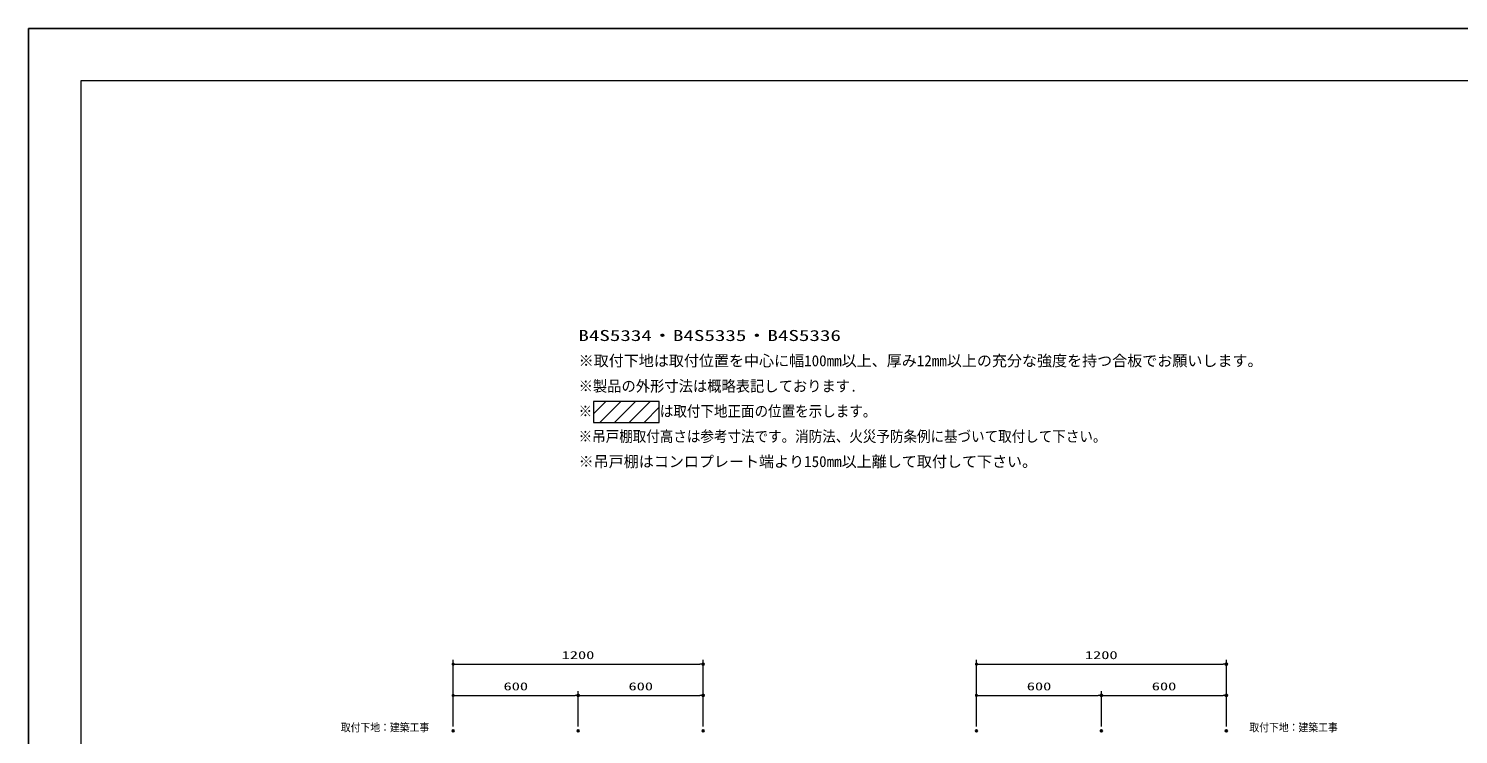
# Model space of a CAD drawing. Units: millimetres, scale not verified. Extents: x -6948 to 6948, y -3754 to 3754.
# Drawn here: x -6864 to 0, y 367 to 3754 of the extents above; entities that cross this region are included whole.
import ezdxf
from ezdxf.enums import TextEntityAlignment as Align

# ---------------------------------------------------------------- set-up
doc = ezdxf.new("R2010")
doc.units = ezdxf.units.MM
doc.header["$LTSCALE"] = 20
doc.header["$PDMODE"] = 32
doc.header["$PDSIZE"] = 10
doc.linetypes.add('USER3', pattern=[0.26, 0.01, -0.25])
for name, color, linetype, lineweight in [('0-1_細線ﾚｲﾔｰ', 91, 'Continuous', 9), ('0-3_0', 30, 'Continuous', 13), ('0-5_寸法ﾚｲﾔｰ', 30, 'Continuous', 13), ('0-6_DEFPOINTS', 7, 'Continuous', 25), ('0-8_図面枠', 3, 'USER3', 15)]:
    doc.layers.add(name, color=color, linetype=linetype, lineweight=lineweight)
doc.styles.add('ＭＳ ゴシック', font='')
doc.styles.get('ＭＳ ゴシック').set_extended_font_data('MS Gothic')

# ---------------------------------------------------------------- blocks, each defined once
blk = doc.blocks.new('_DOT')
at = {"layer": '0-3_0'}
blk.add_line((-10, 0), (-20, 0), dxfattribs=at)
for points in [[(0, 0), (-10, 0), (-9.92, 1.25)], [(0, 0), (-9.92, -1.25), (-10, 0)], [(0, 0), (-9.92, 1.25), (-9.69, 2.49)], [(0, 0), (-9.69, -2.49), (-9.92, -1.25)], [(0, 0), (-9.69, 2.49), (-9.3, 3.68)], [(0, 0), (-9.3, -3.68), (-9.69, -2.49)], [(0, 0), (-9.3, 3.68), (-8.76, 4.82)], [(0, 0), (-8.76, -4.82), (-9.3, -3.68)], [(0, 0), (-8.76, 4.82), (-8.09, 5.88)], [(0, 0), (-8.09, -5.88), (-8.76, -4.82)], [(0, 0), (-8.09, 5.88), (-7.29, 6.85)], [(0, 0), (-7.29, -6.85), (-8.09, -5.88)], [(0, 0), (-7.29, 6.85), (-6.37, 7.71)], [(0, 0), (-6.37, -7.71), (-7.29, -6.85)], [(0, 0), (-6.37, 7.71), (-5.36, 8.44)], [(0, 0), (-5.36, -8.44), (-6.37, -7.71)], [(0, 0), (-5.36, 8.44), (-4.26, 9.05)], [(0, 0), (-4.26, -9.05), (-5.36, -8.44)], [(0, 0), (-4.26, 9.05), (-3.09, 9.51)], [(0, 0), (-3.09, -9.51), (-4.26, -9.05)], [(0, 0), (-3.09, 9.51), (-1.87, 9.82)], [(0, 0), (-1.87, -9.82), (-3.09, -9.51)], [(0, 0), (-1.87, 9.82), (-0.63, 9.98)], [(0, 0), (-0.63, -9.98), (-1.87, -9.82)], [(0, 0), (-0.63, 9.98), (0.63, 9.98)], [(0, 0), (0.63, -9.98), (-0.63, -9.98)], [(0, 0), (0.63, 9.98), (1.87, 9.82)], [(0, 0), (1.87, 9.82), (3.09, 9.51)], [(0, 0), (3.09, 9.51), (4.26, 9.05)], [(0, 0), (4.26, 9.05), (5.36, 8.44)], [(0, 0), (5.36, 8.44), (6.37, 7.71)], [(0, 0), (6.37, 7.71), (7.29, 6.85)], [(0, 0), (7.29, 6.85), (8.09, 5.88)], [(0, 0), (8.09, 5.88), (8.76, 4.82)], [(0, 0), (8.76, 4.82), (9.3, 3.68)], [(0, 0), (9.3, 3.68), (9.69, 2.49)], [(0, 0), (9.69, 2.49), (9.92, 1.25)], [(0, 0), (9.92, 1.25), (10, 0)], [(0, 0), (1.87, -9.82), (0.63, -9.98)], [(0, 0), (3.09, -9.51), (1.87, -9.82)], [(0, 0), (4.26, -9.05), (3.09, -9.51)], [(0, 0), (5.36, -8.44), (4.26, -9.05)], [(0, 0), (6.37, -7.71), (5.36, -8.44)], [(0, 0), (7.29, -6.85), (6.37, -7.71)], [(0, 0), (8.09, -5.88), (7.29, -6.85)], [(0, 0), (8.76, -4.82), (8.09, -5.88)], [(0, 0), (9.3, -3.68), (8.76, -4.82)], [(0, 0), (9.69, -2.49), (9.3, -3.68)], [(0, 0), (9.92, -1.25), (9.69, -2.49)], [(0, 0), (10, 0), (9.92, -1.25)]]:
    blk.add_solid(points, dxfattribs=at)

msp = doc.modelspace()

# ---------------------------------------------------------------- linework, layer by layer
at = {"layer": '0-1_細線ﾚｲﾔｰ'}
for p, q in [((-4151.64, 1905.31), (-4092.57, 1964.38)), ((-4121.86, 1864.38), (-4021.86, 1964.38)), ((-4051.15, 1864.38), (-3951.15, 1964.38)), ((-3980.44, 1864.38), (-3880.44, 1964.38)), ((-3909.73, 1864.38), (-3836.43, 1937.68)), ((-3839.02, 1864.38), (-3836.43, 1866.97))]:
    msp.add_line(p, q, dxfattribs=at)
msp.add_lwpolyline([(-4151.64, 1864.38), (-3836.43, 1864.38), (-3836.43, 1964.38), (-4151.64, 1964.38)], close=True, dxfattribs=at)
at = {"layer": '0-5_寸法ﾚｲﾔｰ'}
for p, q in [((-4826.15, 404), (-4826.15, 724)), ((-4811.15, 704), (-3641.15, 704)), ((-3626.15, 404), (-3626.15, 724)), ((-2314, 404), (-2314, 724)), ((-2299, 704), (-1129, 704)), ((-1114, 404), (-1114, 724)), ((-4826.15, 404), (-4826.15, 574)), ((-4811.15, 554), (-4241.15, 554)), ((-4226.15, 404), (-4226.15, 574)), ((-4226.15, 404), (-4226.15, 574)), ((-4211.15, 554), (-3641.15, 554)), ((-3626.15, 404), (-3626.15, 574)), ((-2314, 404), (-2314, 574)), ((-2299, 554), (-1729, 554)), ((-1714, 404), (-1714, 574)), ((-1714, 404), (-1714, 574)), ((-1699, 554), (-1129, 554)), ((-1114, 404), (-1114, 574))]:
    msp.add_line(p, q, dxfattribs=at)
at = {"layer": '0-6_DEFPOINTS'}
for p in [(3635.5, 3754), (-6864.5, -3671)]:
    msp.add_line(p, (-6864.5, 3754), dxfattribs=at)
for p in [(-3626.15, 704), (-1114, 704), (-4226.15, 554), (-3626.15, 554), (-1714, 554), (-1114, 554), (-4826.15, 384), (-4226.15, 384), (-3626.15, 384), (-2314, 384), (-1714, 384), (-1114, 384)]:
    msp.add_point(p, dxfattribs=at)
at = {"layer": '0-8_図面枠', "linetype": 'Continuous'}
msp.add_lwpolyline([(-6614.5, -3421), (3385.5, -3421), (3385.5, 3504), (-6614.5, 3504)], close=True, dxfattribs=at)

# ---------------------------------------------------------------- block references
at = {"layer": '0-5_寸法ﾚｲﾔｰ', "xscale": 0.75, "yscale": 0.75, "rotation": 180}
for p in [(-4826.15, 704), (-2314, 704), (-4826.15, 554), (-4226.15, 554), (-2314, 554), (-1714, 554)]:
    msp.add_blockref('_DOT', p, dxfattribs=at)
at = {"layer": '0-5_寸法ﾚｲﾔｰ', "xscale": 0.75, "yscale": 0.75}
for p in [(-3626.15, 704), (-1114, 704), (-4226.15, 554), (-3626.15, 554), (-1714, 554), (-1114, 554)]:
    msp.add_blockref('_DOT', p, dxfattribs=at)

# ---------------------------------------------------------------- texts
at = {"layer": '0-3_0', "color": 7, "style": 'ＭＳ ゴシック'}
for s, height, width, p in [('B4S5334・B4S5335・B4S5336', 52.92, 1.4, (-4225.01, 2238.82)), ('※製品の外形寸法は概略表記しております.', 52.93, 0.95, (-4223.84, 1996.19)), ('※\u3000\u3000\u3000\u3000\u3000は取付下地正面の位置を示します。', 52.93, 0.9, (-4223.84, 1875.82)), ('※吊戸棚取付高さは参考寸法です。消防法、火災予防条例に基づいて取付して下さい。', 52.93, 0.9, (-4223.84, 1754.81)), ('取付下地：建築工事', 38.42, 0.9, (-5365.5, 369.37)), ('取付下地：建築工事', 38.42, 0.9, (-1003.52, 369.37))]:
    msp.add_text(s, height=height, dxfattribs=dict(at, width=width)).set_placement(p, align=Align.BOTTOM_LEFT)
for s, p in [('※取付下地は取付位置を中心に幅100mm以上、厚み12mm以上の充分な強度を持つ合板でお願いします。', (-4223.84, 2117.72)), ('※吊戸棚はコンロプレート端より150mm以上離して取付して下さい。', (-4223.84, 1633.89))]:
    msp.add_text(s, height=52.92, dxfattribs=at).set_placement(p, align=Align.BOTTOM_LEFT)
at = {"layer": '0-5_寸法ﾚｲﾔｰ', "style": 'ＭＳ ゴシック', "width": 1.5}
for s, p in [('1200', (-4305.2, 716.6)), ('1200', (-1793.05, 716.6)), ('600', (-4584.24, 566.6)), ('600', (-3984.24, 566.6)), ('600', (-2072.1, 566.6)), ('600', (-1472.1, 566.6))]:
    msp.add_text(s, height=38.42, dxfattribs=at).set_placement(p, align=Align.BOTTOM_LEFT)

doc.saveas('drawing.dxf')
